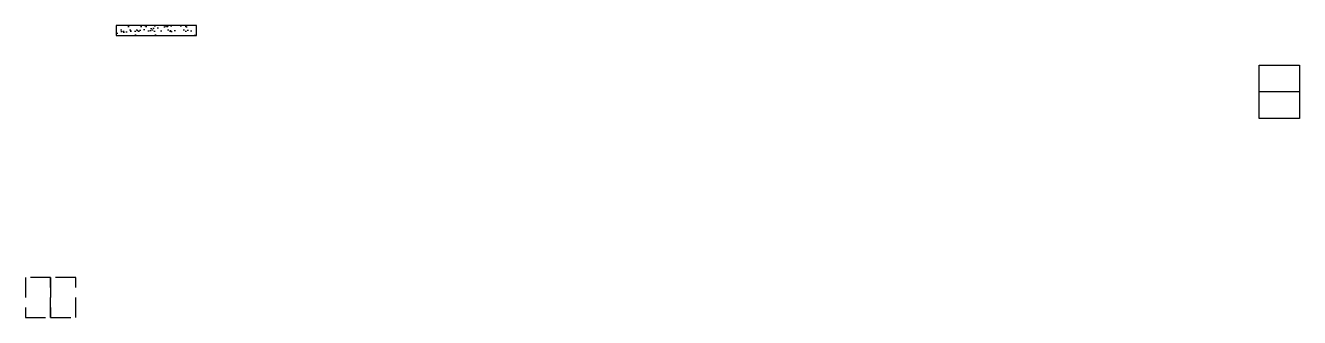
# Model space of a CAD drawing. Extents: x 868 to 2388, y 716 to 1065.
import ezdxf

# ---------------------------------------------------------------- set-up
doc = ezdxf.new("R2010")
doc.units = 0
doc.header["$LTSCALE"] = 96
doc.header["$MEASUREMENT"] = 0
doc.linetypes.add('HIDDEN', pattern=[0.375, 0.25, -0.125])
doc.layers.add('A-SOFFIT', color=8, linetype='HIDDEN')

msp = doc.modelspace()

# ---------------------------------------------------------------- hatches: boundary and pattern name
at = {"layer": 'A-SOFFIT'}
h = msp.add_hatch(dxfattribs=at)
h.set_pattern_fill('AR-SAND', color=256, scale=6, style=0)
h.set_pattern_definition([(37.5, (852.8455, 1195.1515), (-0.37796, 11.56094), [0, -9.12, 0, -10.2, 0, -9.75]), (7.5, (852.846, 1195.152), (10.6187, 16.9329), [0, -4.92, 0, -8.22, 0, -3.15]), (327.5, (845.466, 1195.152), (18.68485, 0.03395), [0, -3, 0, -10.8, 0, -14.1]), (317.5, (845.466, 1195.152), (18.0368, 5.2661), [0, -1.5, 0, -7.08, 0, -8.1])])
h.paths.add_polyline_path([(1072.3, 1065.3), (976.4, 1065.3), (976.4, 1053.3), (1059.3, 1053.3), (1072.3, 1053.3)])

# ---------------------------------------------------------------- linework, layer by layer
at = {"layer": 'A-SOFFIT', "linetype": 'ByBlock'}
msp.add_lwpolyline([(976.4, 1053.2), (1072.3, 1053.2), (1072.3, 1065.3), (976.4, 1065.3)], close=True, dxfattribs=at)
at = {"layer": 'A-SOFFIT', "linetype": 'Continuous'}
for points in [[(2388.2, 986), (2340.2, 986), (2340.2, 1018), (2388.2, 1018)], [(2388.4, 954.3), (2340.4, 954.3), (2340.4, 986.3), (2388.4, 986.3)]]:
    msp.add_lwpolyline(points, close=True, dxfattribs=at)
at = {"layer": 'A-SOFFIT'}
for points in [[(868.3, 716.3), (898.3, 716.3), (898.3, 764.3), (868.3, 764.3)], [(898.3, 716.3), (928.3, 716.3), (928.3, 764.3), (898.3, 764.3)]]:
    msp.add_lwpolyline(points, close=True, dxfattribs=at)

doc.saveas('drawing.dxf')
